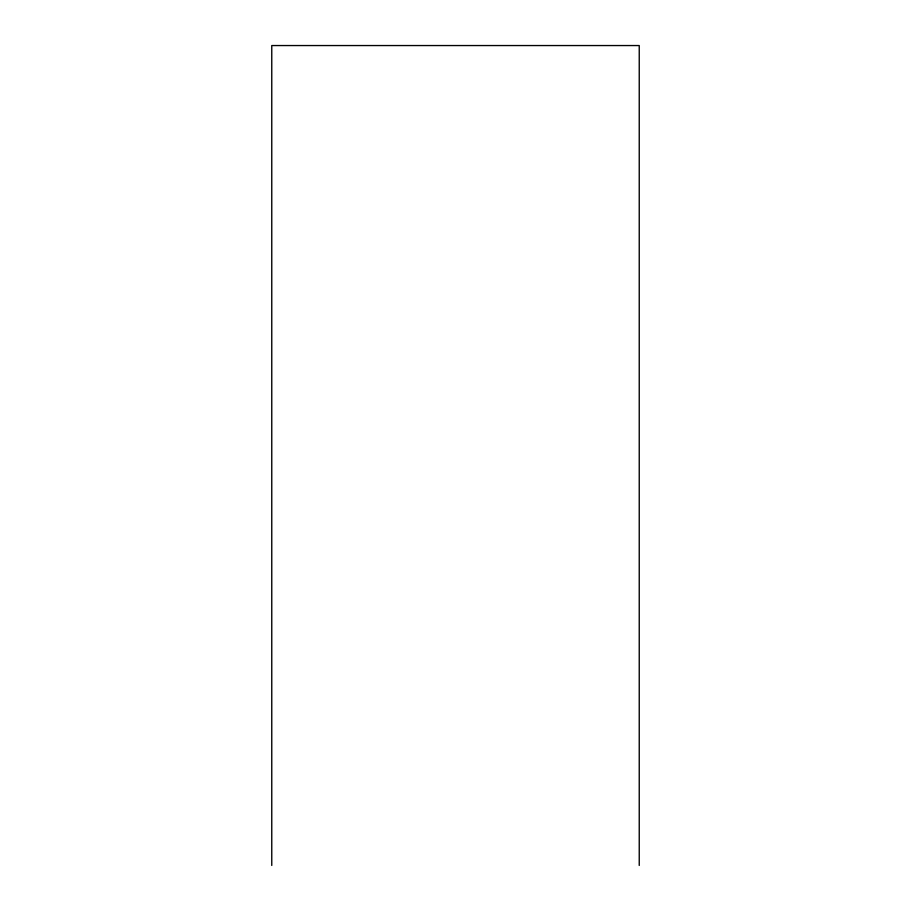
<?xml version="1.0" encoding="UTF-8"?>
<svg xmlns="http://www.w3.org/2000/svg" width="911" height="911" viewBox="0 0 911 911"><rect width="100%" height="100%" fill="white"/><g stroke="black" fill="none" stroke-linecap="round" stroke-linejoin="round"><path stroke-width="1.37" d="M639.237 865.45L639.237 45.55L271.763 45.55L271.763 865.45"/></g></svg>
